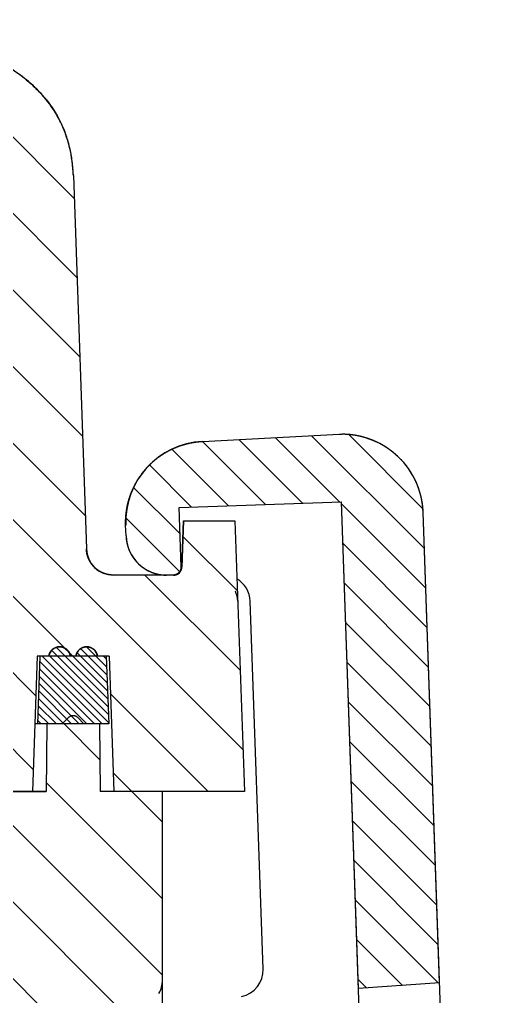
# Model space of a CAD drawing. Header units: millimetres. Extents: x -1995 to -555, y 489 to 1011.
# Drawn here: x -1738.82 to -1721.5, y 670.75 to 706.87 of the extents above; entities that cross this region are included whole.
import ezdxf

# ---------------------------------------------------------------- set-up
doc = ezdxf.new("R2010")
doc.units = ezdxf.units.MM

msp = doc.modelspace()

# ---------------------------------------------------------------- hatches: boundary and pattern name
at = {"linetype": 'Continuous'}
h = msp.add_hatch(dxfattribs=at)
h.set_pattern_fill('DEFAULT__8', color=2, scale=2, angle=135, style=0, pattern_type=0)
h.set_pattern_definition([(135, (-2030.2222, 552.436), (-1.414214, -1.414214), [])])
edge = h.paths.add_edge_path()
edge.add_spline(control_points=[(-1947.218, 706.868), (-1947.843, 706.833), (-1948.468, 706.798), (-1949.093, 706.763)], knot_values=[0, 0, 0, 0, 1, 1, 1, 1], weights=[1, 1, 1, 1], degree=3, periodic=0)
edge.add_line((-1947.218, 706.868), (-1947.042, 705.868))
edge.add_line((-1947.042, 705.868), (-1780.028, 705.868))
edge.add_line((-1780.028, 702.368), (-1780.028, 705.868))
edge.add_line((-1949.979, 702.368), (-1780.028, 702.368))
edge.add_line((-1950.125, 703.199), (-1949.979, 702.368))
edge.add_spline(control_points=[(-1950.125, 703.199), (-1951.645, 703.112), (-1953.164, 703.023), (-1954.683, 702.932)], knot_values=[0, 0, 0, 0, 1, 1, 1, 1], weights=[1, 0.999999, 0.999999, 1], degree=3, periodic=0)
edge.add_line((-1955.542, 678.33), (-1954.683, 702.932))
edge.add_line((-1956.742, 678.33), (-1955.542, 678.33))
edge.add_line((-1956.917, 683.33), (-1956.742, 678.33))
edge.add_line((-1959.567, 683.33), (-1956.917, 683.33))
edge.add_line((-1959.567, 683.33), (-1959.742, 678.33))
edge.add_line((-1961.542, 678.33), (-1959.742, 678.33))
edge.add_line((-1961.296, 685.365), (-1961.542, 678.33))
edge.add_spline(control_points=[(-1961.296, 685.365), (-1961.276, 685.934), (-1960.867, 686.33), (-1960.297, 686.33)], knot_values=[0, 0, 0, 0, 1, 1, 1, 1], weights=[1, 0.812893, 0.812893, 1], degree=3, periodic=0)
edge.add_line((-1960.297, 686.33), (-1959.73, 686.33))
edge.add_spline(control_points=[(-1959.73, 686.33), (-1959.161, 686.33), (-1958.751, 686.726), (-1958.731, 687.295)], knot_values=[0, 0, 0, 0, 1, 1, 1, 1], weights=[1, 0.812893, 0.812893, 1], degree=3, periodic=0)
edge.add_line((-1958.731, 687.295), (-1958.249, 701.104))
edge.add_spline(control_points=[(-1949.093, 706.763), (-1950.27, 706.697), (-1952.497, 706.44), (-1955.337, 705.564), (-1957.126, 704.27), (-1958.02, 702.708), (-1958.228, 701.693), (-1958.249, 701.104)], knot_values=[0, 0, 0, 0, 0.25, 0.5, 0.75, 0.875, 1, 1, 1, 1], degree=3, periodic=0)
edge = h.paths.add_edge_path()
edge.add_line((-1780.028, 702.368), (-1780.028, 705.868))
edge.add_line((-1780.028, 702.368), (-1780.028, 705.868))
edge = h.paths.add_edge_path()
edge.add_spline(control_points=[(-1745.991, 706.763), (-1746.616, 706.798), (-1747.241, 706.833), (-1747.866, 706.868)], knot_values=[0, 0, 0, 0, 1, 1, 1, 1], weights=[1, 1, 1, 1], degree=3, periodic=0)
edge.add_spline(control_points=[(-1742.354, 706.29), (-1743.551, 706.559), (-1744.766, 706.694), (-1745.991, 706.763)], knot_values=[0, 0, 0, 0, 1, 1, 1, 1], degree=3, periodic=0)
edge.add_line((-1742.354, 703.048), (-1742.354, 706.29))
edge.add_spline(control_points=[(-1742.354, 703.048), (-1743.222, 703.099), (-1744.09, 703.149), (-1744.959, 703.199)], knot_values=[0, 0, 0, 0, 1, 1, 1, 1], weights=[1, 1, 1, 1], degree=3, periodic=0)
edge.add_line((-1745.105, 702.368), (-1744.959, 703.199))
edge.add_line((-1745.105, 702.368), (-1780.028, 702.368))
edge.add_line((-1780.028, 702.368), (-1780.028, 705.868))
edge.add_line((-1748.042, 705.868), (-1780.028, 705.868))
edge.add_line((-1748.042, 705.868), (-1747.866, 706.868))
edge = h.paths.add_edge_path()
edge.add_line((-1742.354, 703.048), (-1742.354, 706.29))
edge.add_line((-1742.354, 703.048), (-1742.354, 706.29))
edge = h.paths.add_edge_path()
edge.add_line((-1736.835, 701.104), (-1736.353, 687.295))
edge.add_spline(control_points=[(-1735.354, 686.33), (-1735.923, 686.33), (-1736.333, 686.726), (-1736.353, 687.295)], knot_values=[0, 0, 0, 0, 1, 1, 1, 1], weights=[1, 0.812893, 0.812893, 1], degree=3, periodic=0)
edge.add_line((-1733.127, 686.33), (-1735.354, 686.33))
edge.add_spline(control_points=[(-1733.127, 686.33), (-1732.956, 686.33), (-1732.833, 686.449), (-1732.827, 686.619)], knot_values=[0, 0, 0, 0, 1, 1, 1, 1], weights=[1, 0.812893, 0.812893, 1], degree=3, periodic=0)
edge.add_line((-1732.827, 686.619), (-1732.767, 688.33))
edge.add_line((-1732.767, 688.33), (-1730.868, 688.33))
edge.add_line((-1730.868, 688.33), (-1730.519, 678.33))
edge.add_line((-1730.519, 678.33), (-1735.342, 678.33))
edge.add_line((-1735.517, 683.33), (-1735.342, 678.33))
edge.add_line((-1735.517, 683.33), (-1738.167, 683.33))
edge.add_line((-1738.167, 683.33), (-1738.342, 678.33))
edge.add_line((-1738.342, 678.33), (-1739.542, 678.33))
edge.add_line((-1740.401, 702.932), (-1739.542, 678.33))
edge.add_spline(control_points=[(-1740.401, 702.932), (-1741.052, 702.971), (-1741.703, 703.01), (-1742.354, 703.048)], knot_values=[0, 0, 0, 0, 1, 1, 1, 1], weights=[1, 1, 1, 1], degree=3, periodic=0)
edge.add_line((-1742.354, 703.048), (-1742.354, 706.29))
edge.add_spline(control_points=[(-1736.835, 701.104), (-1736.863, 701.895), (-1737.221, 703.225), (-1738.831, 705.144), (-1740.81, 705.943), (-1742.354, 706.29)], knot_values=[0, 0, 0, 0, 0.25, 0.5, 1, 1, 1, 1], degree=3, periodic=0)
h = msp.add_hatch(dxfattribs=at)
h.set_pattern_fill('DEFAULT__4', color=2, angle=-45, style=0, pattern_type=0)
h.set_pattern_definition([(315, (-2028.1008, 554.5573), (0.7071068, 0.7071068), [])])
edge = h.paths.add_edge_path()
edge.add_line((-1723.305, 671.258), (-1723.912, 688.641))
edge.add_line((-1723.305, 671.258), (-1726.3, 671.049))
edge.add_line((-1726.3, 671.049), (-1726.928, 689.038))
edge.add_line((-1732.924, 688.828), (-1726.928, 689.038))
edge.add_line((-1732.848, 686.64), (-1732.924, 688.828))
edge.add_spline(control_points=[(-1732.848, 686.64), (-1732.842, 686.46), (-1732.967, 686.33), (-1733.148, 686.33)], knot_values=[0, 0, 0, 0, 1, 1, 1, 1], weights=[1, 0.796439, 0.796439, 1], degree=3, periodic=0)
edge.add_line((-1733.148, 686.33), (-1733.39, 686.33))
edge.add_spline(control_points=[(-1734.889, 687.778), (-1734.859, 686.924), (-1734.244, 686.33), (-1733.39, 686.33)], knot_values=[0, 0, 0, 0, 1, 1, 1, 1], weights=[1, 0.812893, 0.812893, 1], degree=3, periodic=0)
edge.add_line((-1734.889, 687.778), (-1734.903, 688.171))
edge.add_spline(control_points=[(-1734.903, 688.171), (-1734.963, 689.903), (-1733.792, 691.181), (-1732.061, 691.272)], knot_values=[0, 0, 0, 0, 1, 1, 1, 1], weights=[1, 0.808834, 0.808834, 1], degree=3, periodic=0)
edge.add_line((-1732.061, 691.272), (-1727.015, 691.536))
edge.add_line((-1727.015, 691.536), (-1726.91, 691.536))
edge.add_spline(control_points=[(-1723.912, 688.641), (-1723.972, 690.349), (-1725.201, 691.536), (-1726.91, 691.536)], knot_values=[0, 0, 0, 0, 1, 1, 1, 1], weights=[1, 0.812893, 0.812893, 1], degree=3, periodic=0)
h = msp.add_hatch(dxfattribs=at)
h.set_pattern_fill('DEFAULT__7', color=2, scale=2, angle=-45, style=0, pattern_type=0)
h.set_pattern_definition([(315, (-2027.3937, 555.2644), (1.414214, 1.414214), [])])
edge = h.paths.add_edge_path()
edge.add_line((-1960.842, 596.33), (-1780.028, 596.33))
edge.add_line((-1960.842, 596.33), (-1960.842, 603.119))
edge.add_spline(control_points=[(-1960.842, 603.119), (-1960.842, 603.813), (-1960.356, 604.307), (-1959.663, 604.319)], knot_values=[0, 0, 0, 0, 1, 1, 1, 1], weights=[1, 0.808834, 0.808834, 1], degree=3, periodic=0)
edge.add_line((-1959.663, 604.319), (-1959.042, 604.33))
edge.add_line((-1959.042, 604.33), (-1959.042, 666.168))
edge.add_spline(control_points=[(-1959.042, 666.168), (-1960.167, 667.114), (-1962.415, 669.002), (-1965.776, 671.828), (-1968.011, 673.707), (-1969.126, 674.646)], knot_values=[0, 0, 0, 0, 0.333333, 0.666667, 1, 1, 1, 1], degree=3, periodic=0)
edge.add_spline(control_points=[(-1970.758, 676.756), (-1970.437, 675.897), (-1969.877, 675.172), (-1969.126, 674.646)], knot_values=[0, 0, 0, 0, 1, 1, 1, 1], weights=[1, 0.970046, 0.970046, 1], degree=3, periodic=0)
edge.add_line((-1970.758, 676.756), (-1966.516, 676.83))
edge.add_spline(control_points=[(-1966.516, 676.83), (-1963.618, 676.881), (-1963.618, 679.779), (-1966.516, 679.83)], knot_values=[0, 0, 0, 0, 1, 1, 1, 1], weights=[1, 0.344968, 0.344968, 1], degree=3, periodic=0)
edge.add_line((-1966.516, 679.83), (-1970.758, 679.904))
edge.add_spline(control_points=[(-1962.042, 678.33), (-1962.042, 684.864), (-1968.473, 686.026), (-1970.758, 679.904)], knot_values=[0, 0, 0, 0, 1, 1, 1, 1], weights=[1, 0.451798, 0.451798, 1], degree=3, periodic=0)
edge.add_line((-1962.042, 678.33), (-1959.242, 678.33))
edge.add_line((-1959.22, 680.83), (-1959.242, 678.33))
edge.add_line((-1959.22, 680.83), (-1958.642, 680.83))
edge.add_line((-1958.642, 680.83), (-1958.413, 681.059))
edge.add_spline(control_points=[(-1958.413, 681.059), (-1958.313, 681.159), (-1958.171, 681.159), (-1958.071, 681.059)], knot_values=[0, 0, 0, 0, 1, 1, 1, 1], weights=[1, 0.804738, 0.804738, 1], degree=3, periodic=0)
edge.add_line((-1958.071, 681.059), (-1957.842, 680.83))
edge.add_line((-1957.842, 680.83), (-1957.264, 680.83))
edge.add_line((-1957.264, 680.83), (-1957.242, 678.33))
edge.add_line((-1957.242, 678.33), (-1955.542, 678.33))
edge.add_line((-1954.861, 600.33), (-1955.542, 678.33))
edge.add_line((-1954.861, 600.33), (-1851.711, 600.33))
edge.add_line((-1851.292, 608.33), (-1851.711, 600.33))
edge.add_line((-1851.292, 608.33), (-1848.792, 608.33))
edge.add_line((-1848.713, 599.33), (-1848.792, 608.33))
edge.add_line((-1848.713, 599.33), (-1846.371, 599.33))
edge.add_line((-1846.371, 599.33), (-1846.292, 608.33))
edge.add_line((-1846.292, 608.33), (-1843.792, 608.33))
edge.add_line((-1843.792, 608.33), (-1843.373, 600.33))
edge.add_line((-1843.373, 600.33), (-1780.028, 600.33))
edge.add_line((-1780.028, 596.33), (-1780.028, 600.33))
edge = h.paths.add_edge_path()
edge.add_line((-1780.028, 596.33), (-1780.028, 600.33))
edge.add_line((-1780.028, 596.33), (-1780.028, 600.33))
edge = h.paths.add_edge_path()
edge.add_line((-1780.028, 596.33), (-1742.354, 596.33))
edge.add_line((-1780.028, 596.33), (-1780.028, 600.33))
edge.add_line((-1780.028, 600.33), (-1751.711, 600.33))
edge.add_line((-1751.292, 608.33), (-1751.711, 600.33))
edge.add_line((-1748.792, 608.33), (-1751.292, 608.33))
edge.add_line((-1748.713, 599.33), (-1748.792, 608.33))
edge.add_line((-1746.371, 599.33), (-1748.713, 599.33))
edge.add_line((-1746.371, 599.33), (-1746.292, 608.33))
edge.add_line((-1743.792, 608.33), (-1746.292, 608.33))
edge.add_line((-1743.792, 608.33), (-1743.373, 600.33))
edge.add_line((-1743.373, 600.33), (-1742.354, 600.33))
edge.add_line((-1742.354, 596.33), (-1742.354, 600.33))
edge = h.paths.add_edge_path()
edge.add_line((-1742.354, 596.33), (-1742.354, 600.33))
edge.add_line((-1742.354, 596.33), (-1742.354, 600.33))
edge = h.paths.add_edge_path()
edge.add_line((-1734.242, 596.33), (-1742.354, 596.33))
edge.add_line((-1742.354, 596.33), (-1742.354, 600.33))
edge.add_line((-1740.223, 600.33), (-1742.354, 600.33))
edge.add_line((-1740.223, 600.33), (-1739.542, 678.33))
edge.add_line((-1737.842, 678.33), (-1739.542, 678.33))
edge.add_line((-1737.82, 680.83), (-1737.842, 678.33))
edge.add_line((-1737.242, 680.83), (-1737.82, 680.83))
edge.add_line((-1737.013, 681.059), (-1737.242, 680.83))
edge.add_spline(control_points=[(-1736.671, 681.059), (-1736.771, 681.159), (-1736.913, 681.159), (-1737.013, 681.059)], knot_values=[0, 0, 0, 0, 1, 1, 1, 1], weights=[1, 0.804738, 0.804738, 1], degree=3, periodic=0)
edge.add_line((-1736.442, 680.83), (-1736.671, 681.059))
edge.add_line((-1735.864, 680.83), (-1736.442, 680.83))
edge.add_line((-1735.864, 680.83), (-1735.842, 678.33))
edge.add_line((-1733.542, 678.33), (-1735.842, 678.33))
edge.add_line((-1733.542, 670.33), (-1733.542, 678.33))
edge.add_line((-1733.542, 670.33), (-1733.429, 663.835))
edge.add_line((-1729.014, 665.894), (-1733.429, 663.835))
edge.add_spline(control_points=[(-1729.014, 665.894), (-1728.389, 664.215), (-1726.623, 664.517), (-1726.592, 666.308)], knot_values=[0, 0, 0, 0, 1, 1, 1, 1], weights=[1, 0.457176, 0.457176, 1], degree=3, periodic=0)
edge.add_line((-1726.528, 670.002), (-1726.592, 666.308))
edge.add_spline(control_points=[(-1727.502, 662.445), (-1722.185, 662.91), (-1721.503, 668.203), (-1726.528, 670.002)], knot_values=[0, 0, 0, 0, 1, 1, 1, 1], weights=[1, 0.475888, 0.475888, 1], degree=3, periodic=0)
edge.add_line((-1727.502, 662.445), (-1736.042, 661.698))
edge.add_line((-1736.042, 604.33), (-1736.042, 661.698))
edge.add_line((-1735.421, 604.319), (-1736.042, 604.33))
edge.add_spline(control_points=[(-1734.242, 603.119), (-1734.242, 603.813), (-1734.728, 604.307), (-1735.421, 604.319)], knot_values=[0, 0, 0, 0, 1, 1, 1, 1], weights=[1, 0.808834, 0.808834, 1], degree=3, periodic=0)
edge.add_line((-1734.242, 596.33), (-1734.242, 603.119))
h = msp.add_hatch(dxfattribs=at)
h.set_pattern_fill('DEFAULT__6', color=2, scale=0.2, angle=-45, style=0, pattern_type=0)
h.set_pattern_definition([(315, (-2028.66652, 553.99166), (0.14142136, 0.14142136), [])])
edge = h.paths.add_edge_path()
edge.add_line((-1959.555, 680.83), (-1956.929, 680.83))
edge.add_line((-1959.467, 683.33), (-1959.555, 680.83))
edge.add_line((-1959.467, 683.33), (-1959.139, 683.33))
edge.add_spline(control_points=[(-1958.345, 683.33), (-1958.425, 683.96), (-1959.06, 683.96), (-1959.139, 683.33)], knot_values=[0, 0, 0, 0, 1, 1, 1, 1], weights=[1, 0.416667, 0.416667, 1], degree=3, periodic=0)
edge.add_line((-1958.345, 683.33), (-1958.139, 683.33))
edge.add_spline(control_points=[(-1957.345, 683.33), (-1957.425, 683.96), (-1958.06, 683.96), (-1958.139, 683.33)], knot_values=[0, 0, 0, 0, 1, 1, 1, 1], weights=[1, 0.416667, 0.416667, 1], degree=3, periodic=0)
edge.add_line((-1957.345, 683.33), (-1957.017, 683.33))
edge.add_line((-1957.017, 683.33), (-1956.929, 680.83))
edge = h.paths.add_edge_path()
edge.add_line((-1735.529, 680.83), (-1738.155, 680.83))
edge.add_line((-1738.067, 683.33), (-1738.155, 680.83))
edge.add_line((-1737.739, 683.33), (-1738.067, 683.33))
edge.add_spline(control_points=[(-1737.739, 683.33), (-1737.66, 683.96), (-1737.025, 683.96), (-1736.945, 683.33)], knot_values=[0, 0, 0, 0, 1, 1, 1, 1], weights=[1, 0.416667, 0.416667, 1], degree=3, periodic=0)
edge.add_line((-1736.739, 683.33), (-1736.945, 683.33))
edge.add_spline(control_points=[(-1736.739, 683.33), (-1736.66, 683.96), (-1736.025, 683.96), (-1735.945, 683.33)], knot_values=[0, 0, 0, 0, 1, 1, 1, 1], weights=[1, 0.416667, 0.416667, 1], degree=3, periodic=0)
edge.add_line((-1735.617, 683.33), (-1735.945, 683.33))
edge.add_line((-1735.617, 683.33), (-1735.529, 680.83))

# ---------------------------------------------------------------- linework, layer by layer
at = {"color": 7, "linetype": 'Continuous'}
for p, q in [((-1736.835, 701.104), (-1736.353, 687.295)), ((-1736.835, 701.104), (-1736.353, 687.295)), ((-1732.061, 691.272), (-1727.015, 691.536)), ((-1732.061, 691.272), (-1727.015, 691.536)), ((-1727.015, 691.536), (-1726.91, 691.536)), ((-1727.015, 691.536), (-1726.91, 691.536)), ((-1732.924, 688.828), (-1726.928, 689.038)), ((-1732.924, 688.828), (-1726.928, 689.038)), ((-1732.848, 686.64), (-1732.924, 688.828)), ((-1732.848, 686.64), (-1732.924, 688.828)), ((-1726.3, 671.049), (-1726.928, 689.038)), ((-1726.259, 669.872), (-1726.928, 689.038)), ((-1723.305, 671.258), (-1723.912, 688.641)), ((-1722.803, 656.881), (-1723.912, 688.641)), ((-1734.889, 687.778), (-1734.903, 688.171)), ((-1734.889, 687.778), (-1734.903, 688.171)), ((-1732.827, 686.619), (-1732.767, 688.33)), ((-1732.767, 688.33), (-1732.827, 686.619)), ((-1732.767, 688.33), (-1730.868, 688.33)), ((-1732.767, 688.33), (-1730.868, 688.33)), ((-1730.868, 688.33), (-1730.519, 678.33)), ((-1730.868, 688.33), (-1730.519, 678.33)), ((-1733.127, 686.33), (-1735.354, 686.33)), ((-1733.127, 686.33), (-1735.354, 686.33)), ((-1733.148, 686.33), (-1733.39, 686.33)), ((-1729.827, 671.765), (-1730.302, 685.365)), ((-1738.167, 683.33), (-1738.342, 678.33)), ((-1738.167, 683.33), (-1738.342, 678.33)), ((-1735.517, 683.33), (-1738.167, 683.33)), ((-1735.517, 683.33), (-1738.167, 683.33)), ((-1738.067, 683.33), (-1738.155, 680.83)), ((-1738.067, 683.33), (-1738.155, 680.83)), ((-1737.739, 683.33), (-1738.067, 683.33)), ((-1736.739, 683.33), (-1736.945, 683.33)), ((-1735.617, 683.33), (-1735.945, 683.33)), ((-1735.617, 683.33), (-1735.529, 680.83)), ((-1735.617, 683.33), (-1735.529, 680.83)), ((-1735.517, 683.33), (-1735.342, 678.33)), ((-1735.517, 683.33), (-1735.342, 678.33)), ((-1735.529, 680.83), (-1738.255, 680.83)), ((-1735.529, 680.83), (-1738.155, 680.83)), ((-1737.82, 680.83), (-1737.842, 678.33)), ((-1737.82, 680.83), (-1737.842, 678.33)), ((-1737.242, 680.83), (-1737.82, 680.83)), ((-1737.013, 681.059), (-1737.242, 680.83)), ((-1737.013, 681.059), (-1737.242, 680.83)), ((-1736.442, 680.83), (-1736.671, 681.059)), ((-1736.442, 680.83), (-1736.671, 681.059)), ((-1735.864, 680.83), (-1736.442, 680.83)), ((-1735.864, 680.83), (-1735.842, 678.33)), ((-1735.864, 680.83), (-1735.842, 678.33)), ((-1957.242, 678.33), (-1737.842, 678.33)), ((-1737.842, 678.33), (-1739.542, 678.33)), ((-1738.342, 678.33), (-1739.542, 678.33)), ((-1733.542, 678.33), (-1735.842, 678.33)), ((-1730.519, 678.33), (-1735.842, 678.33)), ((-1730.519, 678.33), (-1735.342, 678.33)), ((-1733.542, 670.33), (-1733.542, 678.33)), ((-1733.542, 670.33), (-1733.542, 678.33)), ((-1723.305, 671.258), (-1726.3, 671.049)), ((-1723.305, 671.258), (-1726.3, 671.049))]:
    msp.add_line(p, q, dxfattribs=at)
for centre, radius, start, end in [((-1742.188, 700.18), 5.743, 51.8586, 54.1077), ((-1741.487, 700.96), 4.692, 39.6628, 40.823), ((-1731.904, 688.276), 3, 93, 182), ((-1726.91, 688.536), 3, 2, 90), ((-1733.39, 687.83), 1.5, 182, 270), ((-1735.354, 687.33), 1, 182.0002, 270.0057), ((-1733.148, 686.63), 0.3, 270, 2), ((-1733.127, 686.63), 0.3, 270, 358), ((-1731.301, 685.33), 1, 2.0021, 59.4134), ((-1731.764, 685.33), 1, 2, 24.0206), ((-1737.342, 683.28), 0.4, 7.1808, 172.8192), ((-1736.342, 683.28), 0.4, 7.1808, 172.8192), ((-1736.842, 680.889), 0.241, 45, 135), ((-1730.826, 671.73), 1, 282, 2.0001), ((-1734.542, 671.356), 1, 330.3333, 0)]:
    msp.add_arc(centre, radius, start, end, dxfattribs=at)
for points, start_tangent, end_tangent in [([(-1736.835, 701.104), (-1737.333, 703.132), (-1738.514, 704.593), (-1742.354, 706.29)], (-0.034899, 0.999391), (-0.975656, 0.219308)), ([(-1736.835, 701.104), (-1736.877, 701.624), (-1736.971, 702.139), (-1737.12, 702.641), (-1737.33, 703.127), (-1737.611, 703.604), (-1737.974, 704.07), (-1738.429, 704.52), (-1738.99, 704.95), (-1739.665, 705.351), (-1740.456, 705.714), (-1741.356, 706.028), (-1742.354, 706.29)], (-0.034899, 0.999391), (-0.975656, 0.219308)), ([(-1738.642, 704.697), (-1738.532, 704.608), (-1738.005, 704.105), (-1737.936, 704.027)], (0.786352, -0.617779), (0.653711, -0.756745)), ([(-1737.875, 703.954), (-1737.543, 703.5), (-1737.329, 703.125)], (0.638254, -0.769825), (0.450946, -0.892551)), ([(-1734.903, 688.171), (-1734.904, 688.204), (-1734.904, 688.237), (-1734.904, 688.27), (-1734.904, 688.304), (-1734.904, 688.337), (-1734.903, 688.371), (-1734.902, 688.405), (-1734.9, 688.439), (-1734.898, 688.473), (-1734.896, 688.507), (-1734.893, 688.541), (-1734.889, 688.575), (-1734.886, 688.61), (-1734.882, 688.644), (-1734.877, 688.679), (-1734.872, 688.713), (-1734.867, 688.748), (-1734.861, 688.783), (-1734.855, 688.818), (-1734.848, 688.853), (-1734.841, 688.887), (-1734.834, 688.922), (-1734.826, 688.957), (-1734.818, 688.992), (-1734.809, 689.027), (-1734.8, 689.062), (-1734.79, 689.097), (-1734.78, 689.132), (-1734.769, 689.167), (-1734.758, 689.202), (-1734.746, 689.237), (-1734.734, 689.271), (-1734.722, 689.306), (-1734.709, 689.341), (-1734.696, 689.375), (-1734.682, 689.41), (-1734.668, 689.444), (-1734.653, 689.478), (-1734.638, 689.512), (-1734.622, 689.546), (-1734.606, 689.58), (-1734.589, 689.614), (-1734.572, 689.648), (-1734.555, 689.681), (-1734.537, 689.714), (-1734.519, 689.747), (-1734.5, 689.78), (-1734.481, 689.813), (-1734.461, 689.846), (-1734.441, 689.878), (-1734.42, 689.91), (-1734.4, 689.942), (-1734.378, 689.973), (-1734.356, 690.005), (-1734.334, 690.036), (-1734.311, 690.067), (-1734.288, 690.097), (-1734.265, 690.127), (-1734.241, 690.157), (-1734.217, 690.187), (-1734.192, 690.216), (-1734.167, 690.246), (-1734.142, 690.274), (-1734.116, 690.303), (-1734.09, 690.331), (-1734.064, 690.359), (-1734.037, 690.386), (-1734.01, 690.413), (-1733.982, 690.44), (-1733.955, 690.466), (-1733.926, 690.492), (-1733.898, 690.518), (-1733.869, 690.543), (-1733.84, 690.568), (-1733.811, 690.592), (-1733.781, 690.616), (-1733.751, 690.64), (-1733.721, 690.663), (-1733.691, 690.686), (-1733.66, 690.709), (-1733.629, 690.731), (-1733.598, 690.752), (-1733.567, 690.773), (-1733.535, 690.794), (-1733.503, 690.814), (-1733.471, 690.834), (-1733.439, 690.854), (-1733.407, 690.873), (-1733.374, 690.891), (-1733.342, 690.909), (-1733.309, 690.927), (-1733.276, 690.944), (-1733.243, 690.961), (-1733.21, 690.977), (-1733.176, 690.993), (-1733.143, 691.008), (-1733.109, 691.023), (-1733.075, 691.038), (-1733.042, 691.052), (-1733.008, 691.066), (-1732.974, 691.079), (-1732.94, 691.092), (-1732.906, 691.104), (-1732.872, 691.116), (-1732.838, 691.127), (-1732.804, 691.138), (-1732.77, 691.149), (-1732.735, 691.159), (-1732.701, 691.168), (-1732.667, 691.177), (-1732.633, 691.186), (-1732.599, 691.194), (-1732.565, 691.202), (-1732.531, 691.21), (-1732.497, 691.217), (-1732.463, 691.224), (-1732.429, 691.23), (-1732.395, 691.236), (-1732.361, 691.241), (-1732.328, 691.246), (-1732.294, 691.251), (-1732.26, 691.255), (-1732.227, 691.259), (-1732.194, 691.262), (-1732.16, 691.265), (-1732.127, 691.268), (-1732.094, 691.27), (-1732.061, 691.272)], (-0.034899, 0.999391), (0.99863, 0.052336)), ([(-1723.912, 688.641), (-1723.914, 688.674), (-1723.915, 688.706), (-1723.917, 688.739), (-1723.92, 688.772), (-1723.923, 688.805), (-1723.926, 688.838), (-1723.929, 688.872), (-1723.933, 688.905), (-1723.938, 688.939), (-1723.942, 688.972), (-1723.947, 689.006), (-1723.953, 689.039), (-1723.959, 689.073), (-1723.965, 689.107), (-1723.972, 689.141), (-1723.979, 689.175), (-1723.987, 689.209), (-1723.995, 689.242), (-1724.003, 689.276), (-1724.012, 689.31), (-1724.021, 689.344), (-1724.031, 689.378), (-1724.041, 689.412), (-1724.052, 689.446), (-1724.063, 689.48), (-1724.074, 689.514), (-1724.086, 689.548), (-1724.098, 689.582), (-1724.111, 689.615), (-1724.124, 689.649), (-1724.138, 689.683), (-1724.152, 689.716), (-1724.167, 689.75), (-1724.182, 689.783), (-1724.197, 689.816), (-1724.213, 689.849), (-1724.229, 689.882), (-1724.246, 689.915), (-1724.263, 689.948), (-1724.281, 689.98), (-1724.299, 690.013), (-1724.317, 690.045), (-1724.336, 690.077), (-1724.356, 690.109), (-1724.375, 690.14), (-1724.395, 690.172), (-1724.416, 690.203), (-1724.437, 690.234), (-1724.458, 690.265), (-1724.48, 690.295), (-1724.503, 690.326), (-1724.525, 690.356), (-1724.548, 690.386), (-1724.572, 690.415), (-1724.595, 690.444), (-1724.62, 690.473), (-1724.644, 690.502), (-1724.669, 690.53), (-1724.695, 690.559), (-1724.72, 690.586), (-1724.746, 690.614), (-1724.773, 690.641), (-1724.799, 690.668), (-1724.826, 690.694), (-1724.854, 690.72), (-1724.882, 690.746), (-1724.91, 690.772), (-1724.938, 690.797), (-1724.967, 690.821), (-1724.996, 690.846), (-1725.025, 690.87), (-1725.055, 690.893), (-1725.084, 690.916), (-1725.114, 690.939), (-1725.145, 690.962), (-1725.175, 690.984), (-1725.206, 691.005), (-1725.237, 691.026), (-1725.269, 691.047), (-1725.3, 691.067), (-1725.332, 691.087), (-1725.364, 691.107), (-1725.396, 691.126), (-1725.428, 691.145), (-1725.461, 691.163), (-1725.493, 691.181), (-1725.526, 691.198), (-1725.559, 691.215), (-1725.592, 691.231), (-1725.626, 691.247), (-1725.659, 691.263), (-1725.693, 691.278), (-1725.726, 691.293), (-1725.76, 691.307), (-1725.794, 691.321), (-1725.828, 691.334), (-1725.862, 691.347), (-1725.896, 691.359), (-1725.93, 691.371), (-1725.964, 691.383), (-1725.998, 691.394), (-1726.032, 691.405), (-1726.067, 691.415), (-1726.101, 691.425), (-1726.135, 691.434), (-1726.169, 691.443), (-1726.204, 691.452), (-1726.238, 691.46), (-1726.272, 691.468), (-1726.307, 691.475), (-1726.341, 691.482), (-1726.375, 691.488), (-1726.409, 691.494), (-1726.443, 691.5), (-1726.477, 691.505), (-1726.511, 691.51), (-1726.545, 691.514), (-1726.579, 691.518), (-1726.612, 691.521), (-1726.646, 691.525), (-1726.679, 691.527), (-1726.713, 691.53), (-1726.746, 691.532), (-1726.779, 691.533), (-1726.812, 691.535), (-1726.845, 691.536), (-1726.878, 691.536), (-1726.91, 691.536)], (-0.034899, 0.999391), (-1, 0)), ([(-1734.889, 687.778), (-1734.888, 687.761), (-1734.887, 687.745), (-1734.886, 687.729), (-1734.885, 687.712), (-1734.884, 687.695), (-1734.882, 687.679), (-1734.88, 687.662), (-1734.878, 687.646), (-1734.876, 687.629), (-1734.874, 687.612), (-1734.871, 687.595), (-1734.869, 687.578), (-1734.866, 687.562), (-1734.862, 687.545), (-1734.859, 687.528), (-1734.855, 687.511), (-1734.852, 687.494), (-1734.848, 687.477), (-1734.843, 687.46), (-1734.839, 687.443), (-1734.834, 687.426), (-1734.829, 687.409), (-1734.824, 687.392), (-1734.819, 687.375), (-1734.814, 687.358), (-1734.808, 687.341), (-1734.802, 687.324), (-1734.796, 687.307), (-1734.789, 687.29), (-1734.783, 687.274), (-1734.776, 687.257), (-1734.769, 687.24), (-1734.762, 687.223), (-1734.754, 687.207), (-1734.746, 687.19), (-1734.739, 687.174), (-1734.73, 687.157), (-1734.722, 687.141), (-1734.713, 687.124), (-1734.705, 687.108), (-1734.696, 687.092), (-1734.686, 687.076), (-1734.677, 687.06), (-1734.667, 687.044), (-1734.657, 687.028), (-1734.647, 687.012), (-1734.637, 686.997), (-1734.626, 686.981), (-1734.616, 686.966), (-1734.605, 686.95), (-1734.594, 686.935), (-1734.582, 686.92), (-1734.571, 686.905), (-1734.559, 686.891), (-1734.547, 686.876), (-1734.535, 686.861), (-1734.523, 686.847), (-1734.51, 686.833), (-1734.498, 686.819), (-1734.485, 686.805), (-1734.472, 686.791), (-1734.459, 686.778), (-1734.445, 686.764), (-1734.432, 686.751), (-1734.418, 686.738), (-1734.404, 686.725), (-1734.39, 686.712), (-1734.376, 686.7), (-1734.362, 686.687), (-1734.347, 686.675), (-1734.333, 686.663), (-1734.318, 686.651), (-1734.303, 686.64), (-1734.288, 686.628), (-1734.273, 686.617), (-1734.257, 686.606), (-1734.242, 686.596), (-1734.226, 686.585), (-1734.211, 686.575), (-1734.195, 686.564), (-1734.179, 686.554), (-1734.163, 686.545), (-1734.147, 686.535), (-1734.131, 686.526), (-1734.115, 686.517), (-1734.098, 686.508), (-1734.082, 686.499), (-1734.065, 686.491), (-1734.049, 686.482), (-1734.032, 686.474), (-1734.015, 686.467), (-1733.999, 686.459), (-1733.982, 686.452), (-1733.965, 686.445), (-1733.948, 686.438), (-1733.931, 686.431), (-1733.914, 686.425), (-1733.897, 686.418), (-1733.88, 686.412), (-1733.863, 686.407), (-1733.846, 686.401), (-1733.829, 686.396), (-1733.812, 686.391), (-1733.795, 686.386), (-1733.777, 686.381), (-1733.76, 686.376), (-1733.743, 686.372), (-1733.726, 686.368), (-1733.709, 686.364), (-1733.692, 686.361), (-1733.675, 686.357), (-1733.658, 686.354), (-1733.641, 686.351), (-1733.623, 686.348), (-1733.606, 686.346), (-1733.59, 686.343), (-1733.573, 686.341), (-1733.556, 686.339), (-1733.539, 686.337), (-1733.522, 686.336), (-1733.505, 686.334), (-1733.489, 686.333), (-1733.472, 686.332), (-1733.455, 686.331), (-1733.439, 686.331), (-1733.422, 686.33), (-1733.406, 686.33), (-1733.39, 686.33)], (0.034899, -0.999391), (1, 0)), ([(-1735.354, 686.33), (-1735.364, 686.33), (-1735.375, 686.33), (-1735.386, 686.33), (-1735.397, 686.331), (-1735.408, 686.331), (-1735.419, 686.332), (-1735.431, 686.333), (-1735.442, 686.334), (-1735.453, 686.335), (-1735.464, 686.336), (-1735.475, 686.337), (-1735.487, 686.339), (-1735.498, 686.34), (-1735.509, 686.342), (-1735.521, 686.344), (-1735.532, 686.346), (-1735.543, 686.348), (-1735.555, 686.35), (-1735.566, 686.353), (-1735.578, 686.355), (-1735.589, 686.358), (-1735.601, 686.361), (-1735.612, 686.364), (-1735.623, 686.367), (-1735.635, 686.37), (-1735.646, 686.374), (-1735.658, 686.377), (-1735.669, 686.381), (-1735.68, 686.385), (-1735.692, 686.389), (-1735.703, 686.393), (-1735.715, 686.397), (-1735.726, 686.402), (-1735.737, 686.406), (-1735.748, 686.411), (-1735.76, 686.416), (-1735.771, 686.421), (-1735.782, 686.426), (-1735.793, 686.432), (-1735.804, 686.437), (-1735.815, 686.443), (-1735.826, 686.449), (-1735.837, 686.454), (-1735.848, 686.461), (-1735.858, 686.467), (-1735.869, 686.473), (-1735.88, 686.48), (-1735.89, 686.486), (-1735.901, 686.493), (-1735.911, 686.5), (-1735.922, 686.507), (-1735.932, 686.514), (-1735.942, 686.522), (-1735.952, 686.529), (-1735.962, 686.537), (-1735.972, 686.544), (-1735.982, 686.552), (-1735.992, 686.56), (-1736.001, 686.568), (-1736.011, 686.576), (-1736.02, 686.585), (-1736.03, 686.593), (-1736.039, 686.602), (-1736.048, 686.611), (-1736.057, 686.619), (-1736.066, 686.628), (-1736.075, 686.637), (-1736.084, 686.647), (-1736.092, 686.656), (-1736.101, 686.665), (-1736.109, 686.675), (-1736.117, 686.684), (-1736.125, 686.694), (-1736.133, 686.704), (-1736.141, 686.714), (-1736.149, 686.723), (-1736.156, 686.733), (-1736.164, 686.744), (-1736.171, 686.754), (-1736.178, 686.764), (-1736.185, 686.774), (-1736.192, 686.785), (-1736.199, 686.795), (-1736.205, 686.806), (-1736.212, 686.816), (-1736.218, 686.827), (-1736.224, 686.838), (-1736.23, 686.849), (-1736.236, 686.86), (-1736.242, 686.87), (-1736.247, 686.881), (-1736.253, 686.892), (-1736.258, 686.903), (-1736.263, 686.914), (-1736.268, 686.926), (-1736.273, 686.937), (-1736.278, 686.948), (-1736.282, 686.959), (-1736.287, 686.97), (-1736.291, 686.982), (-1736.295, 686.993), (-1736.299, 687.004), (-1736.303, 687.015), (-1736.306, 687.027), (-1736.31, 687.038), (-1736.313, 687.049), (-1736.317, 687.061), (-1736.32, 687.072), (-1736.323, 687.083), (-1736.325, 687.095), (-1736.328, 687.106), (-1736.331, 687.117), (-1736.333, 687.128), (-1736.335, 687.14), (-1736.337, 687.151), (-1736.339, 687.162), (-1736.341, 687.174), (-1736.343, 687.185), (-1736.345, 687.196), (-1736.346, 687.207), (-1736.347, 687.218), (-1736.348, 687.229), (-1736.35, 687.24), (-1736.35, 687.251), (-1736.351, 687.262), (-1736.352, 687.273), (-1736.353, 687.284), (-1736.353, 687.295)], (-1, 0), (-0.034899, 0.999391)), ([(-1732.848, 686.64), (-1732.848, 686.634), (-1732.848, 686.63), (-1732.848, 686.627), (-1732.848, 686.623), (-1732.848, 686.62), (-1732.848, 686.616), (-1732.848, 686.613), (-1732.848, 686.609), (-1732.849, 686.606), (-1732.849, 686.602), (-1732.849, 686.599), (-1732.85, 686.595), (-1732.85, 686.592), (-1732.851, 686.588), (-1732.851, 686.585), (-1732.852, 686.581), (-1732.852, 686.578), (-1732.853, 686.574), (-1732.854, 686.57), (-1732.854, 686.567), (-1732.855, 686.563), (-1732.856, 686.56), (-1732.857, 686.556), (-1732.858, 686.552), (-1732.859, 686.549), (-1732.86, 686.545), (-1732.861, 686.542), (-1732.862, 686.538), (-1732.863, 686.534), (-1732.865, 686.531), (-1732.866, 686.527), (-1732.867, 686.524), (-1732.869, 686.52), (-1732.87, 686.516), (-1732.872, 686.513), (-1732.873, 686.509), (-1732.875, 686.506), (-1732.876, 686.502), (-1732.878, 686.499), (-1732.88, 686.495), (-1732.881, 686.492), (-1732.883, 686.488), (-1732.885, 686.485), (-1732.887, 686.482), (-1732.889, 686.478), (-1732.891, 686.475), (-1732.893, 686.471), (-1732.895, 686.468), (-1732.897, 686.465), (-1732.899, 686.462), (-1732.902, 686.458), (-1732.904, 686.455), (-1732.906, 686.452), (-1732.909, 686.449), (-1732.911, 686.446), (-1732.914, 686.442), (-1732.916, 686.439), (-1732.919, 686.436), (-1732.921, 686.433), (-1732.924, 686.43), (-1732.926, 686.427), (-1732.929, 686.424), (-1732.932, 686.422), (-1732.935, 686.419), (-1732.938, 686.416), (-1732.94, 686.413), (-1732.943, 686.41), (-1732.946, 686.408), (-1732.949, 686.405), (-1732.952, 686.402), (-1732.955, 686.4), (-1732.958, 686.397), (-1732.961, 686.395), (-1732.964, 686.392), (-1732.968, 686.39), (-1732.971, 686.388), (-1732.974, 686.385), (-1732.977, 686.383), (-1732.98, 686.381), (-1732.984, 686.379), (-1732.987, 686.377), (-1732.99, 686.375), (-1732.994, 686.373), (-1732.997, 686.371), (-1733, 686.369), (-1733.004, 686.367), (-1733.007, 686.365), (-1733.011, 686.363), (-1733.014, 686.361), (-1733.018, 686.36), (-1733.021, 686.358), (-1733.025, 686.356), (-1733.028, 686.355), (-1733.032, 686.353), (-1733.035, 686.352), (-1733.039, 686.35), (-1733.042, 686.349), (-1733.046, 686.348), (-1733.049, 686.347), (-1733.053, 686.345), (-1733.056, 686.344), (-1733.06, 686.343), (-1733.064, 686.342), (-1733.067, 686.341), (-1733.071, 686.34), (-1733.074, 686.339), (-1733.078, 686.338), (-1733.081, 686.337), (-1733.085, 686.337), (-1733.089, 686.336), (-1733.092, 686.335), (-1733.096, 686.335), (-1733.099, 686.334), (-1733.103, 686.333), (-1733.106, 686.333), (-1733.11, 686.332), (-1733.113, 686.332), (-1733.117, 686.332), (-1733.12, 686.331), (-1733.124, 686.331), (-1733.127, 686.331), (-1733.131, 686.33), (-1733.134, 686.33), (-1733.138, 686.33), (-1733.141, 686.33), (-1733.148, 686.33)], (0.034899, -0.999391), (-1, 0)), ([(-1733.127, 686.33), (-1733.12, 686.33), (-1733.114, 686.33), (-1733.107, 686.331), (-1733.1, 686.331), (-1733.094, 686.332), (-1733.087, 686.333), (-1733.08, 686.334), (-1733.073, 686.335), (-1733.066, 686.336), (-1733.06, 686.338), (-1733.053, 686.339), (-1733.046, 686.341), (-1733.039, 686.343), (-1733.032, 686.345), (-1733.025, 686.348), (-1733.019, 686.35), (-1733.012, 686.353), (-1733.005, 686.356), (-1732.998, 686.359), (-1732.992, 686.362), (-1732.985, 686.366), (-1732.979, 686.369), (-1732.972, 686.373), (-1732.966, 686.377), (-1732.959, 686.381), (-1732.953, 686.385), (-1732.947, 686.39), (-1732.941, 686.394), (-1732.935, 686.399), (-1732.93, 686.404), (-1732.924, 686.409), (-1732.918, 686.414), (-1732.913, 686.419), (-1732.908, 686.425), (-1732.903, 686.431), (-1732.898, 686.436), (-1732.893, 686.442), (-1732.888, 686.448), (-1732.884, 686.454), (-1732.879, 686.46), (-1732.875, 686.466), (-1732.871, 686.473), (-1732.867, 686.479), (-1732.864, 686.486), (-1732.86, 686.492), (-1732.857, 686.499), (-1732.854, 686.505), (-1732.851, 686.512), (-1732.848, 686.519), (-1732.846, 686.525), (-1732.843, 686.532), (-1732.841, 686.539), (-1732.839, 686.546), (-1732.837, 686.553), (-1732.835, 686.559), (-1732.834, 686.566), (-1732.832, 686.573), (-1732.831, 686.58), (-1732.83, 686.586), (-1732.829, 686.593), (-1732.828, 686.6), (-1732.828, 686.606), (-1732.827, 686.613), (-1732.827, 686.619)], (1, 0), (0.034899, 0.999391)), ([(-1737.739, 683.33), (-1737.738, 683.336), (-1737.737, 683.342), (-1737.736, 683.349), (-1737.735, 683.355), (-1737.734, 683.362), (-1737.732, 683.368), (-1737.731, 683.375), (-1737.729, 683.381), (-1737.727, 683.388), (-1737.725, 683.395), (-1737.723, 683.402), (-1737.721, 683.409), (-1737.718, 683.415), (-1737.716, 683.422), (-1737.713, 683.429), (-1737.71, 683.436), (-1737.709, 683.44), (-1737.707, 683.444), (-1737.705, 683.447), (-1737.704, 683.451), (-1737.702, 683.454), (-1737.7, 683.458), (-1737.699, 683.461), (-1737.697, 683.465), (-1737.695, 683.468), (-1737.693, 683.472), (-1737.691, 683.476), (-1737.689, 683.479), (-1737.687, 683.483), (-1737.685, 683.486), (-1737.682, 683.49), (-1737.68, 683.494), (-1737.678, 683.497), (-1737.676, 683.501), (-1737.673, 683.504), (-1737.671, 683.508), (-1737.668, 683.511), (-1737.666, 683.515), (-1737.663, 683.518), (-1737.661, 683.522), (-1737.658, 683.525), (-1737.655, 683.529), (-1737.652, 683.532), (-1737.649, 683.536), (-1737.646, 683.539), (-1737.643, 683.543), (-1737.64, 683.546), (-1737.637, 683.55), (-1737.634, 683.553), (-1737.631, 683.557), (-1737.628, 683.56), (-1737.624, 683.563), (-1737.621, 683.567), (-1737.618, 683.57), (-1737.614, 683.573), (-1737.611, 683.576), (-1737.607, 683.58), (-1737.603, 683.583), (-1737.6, 683.586), (-1737.596, 683.589), (-1737.592, 683.592), (-1737.588, 683.595), (-1737.584, 683.598), (-1737.581, 683.601), (-1737.577, 683.604), (-1737.572, 683.607), (-1737.568, 683.61), (-1737.564, 683.613), (-1737.56, 683.615), (-1737.556, 683.618), (-1737.551, 683.621), (-1737.547, 683.623), (-1737.543, 683.626), (-1737.538, 683.629), (-1737.534, 683.631), (-1737.529, 683.634), (-1737.524, 683.636), (-1737.52, 683.638), (-1737.515, 683.641), (-1737.51, 683.643), (-1737.505, 683.645), (-1737.501, 683.647), (-1737.496, 683.649), (-1737.491, 683.651), (-1737.486, 683.653), (-1737.481, 683.655), (-1737.476, 683.657), (-1737.471, 683.659), (-1737.466, 683.66), (-1737.461, 683.662), (-1737.455, 683.664), (-1737.45, 683.665), (-1737.445, 683.666), (-1737.44, 683.668), (-1737.434, 683.669), (-1737.429, 683.67), (-1737.424, 683.672), (-1737.418, 683.673), (-1737.413, 683.674), (-1737.408, 683.675), (-1737.402, 683.675), (-1737.397, 683.676), (-1737.391, 683.677), (-1737.386, 683.678), (-1737.381, 683.678), (-1737.375, 683.679), (-1737.37, 683.679), (-1737.364, 683.679), (-1737.359, 683.68), (-1737.353, 683.68), (-1737.348, 683.68), (-1737.342, 683.68), (-1737.337, 683.68), (-1737.331, 683.68), (-1737.326, 683.68), (-1737.32, 683.679), (-1737.315, 683.679), (-1737.309, 683.679), (-1737.304, 683.678), (-1737.298, 683.678), (-1737.293, 683.677), (-1737.287, 683.676), (-1737.282, 683.675), (-1737.276, 683.675), (-1737.271, 683.674), (-1737.266, 683.673), (-1737.26, 683.672), (-1737.255, 683.67), (-1737.25, 683.669), (-1737.244, 683.668), (-1737.239, 683.666), (-1737.234, 683.665), (-1737.229, 683.664), (-1737.223, 683.662), (-1737.218, 683.66), (-1737.213, 683.659), (-1737.208, 683.657), (-1737.203, 683.655), (-1737.198, 683.653), (-1737.193, 683.651), (-1737.188, 683.649), (-1737.183, 683.647), (-1737.179, 683.645), (-1737.174, 683.643), (-1737.169, 683.641), (-1737.164, 683.638), (-1737.16, 683.636), (-1737.155, 683.634), (-1737.151, 683.631), (-1737.146, 683.629), (-1737.142, 683.626), (-1737.137, 683.623), (-1737.133, 683.621), (-1737.128, 683.618), (-1737.124, 683.615), (-1737.12, 683.613), (-1737.116, 683.61), (-1737.112, 683.607), (-1737.108, 683.604), (-1737.104, 683.601), (-1737.1, 683.598), (-1737.096, 683.595), (-1737.092, 683.592), (-1737.088, 683.589), (-1737.084, 683.586), (-1737.081, 683.583), (-1737.077, 683.58), (-1737.073, 683.576), (-1737.07, 683.573), (-1737.066, 683.57), (-1737.063, 683.567), (-1737.06, 683.563), (-1737.056, 683.56), (-1737.053, 683.557), (-1737.05, 683.553), (-1737.047, 683.55), (-1737.044, 683.546), (-1737.041, 683.543), (-1737.038, 683.539), (-1737.035, 683.536), (-1737.032, 683.532), (-1737.029, 683.529), (-1737.026, 683.525), (-1737.024, 683.522), (-1737.021, 683.518), (-1737.018, 683.515), (-1737.016, 683.511), (-1737.013, 683.508), (-1737.011, 683.504), (-1737.008, 683.501), (-1737.006, 683.497), (-1737.004, 683.494), (-1737.002, 683.49), (-1736.999, 683.486), (-1736.997, 683.483), (-1736.995, 683.479), (-1736.993, 683.476), (-1736.991, 683.472), (-1736.989, 683.468), (-1736.987, 683.465), (-1736.986, 683.461), (-1736.984, 683.458), (-1736.982, 683.454), (-1736.98, 683.451), (-1736.979, 683.447), (-1736.977, 683.444), (-1736.975, 683.44), (-1736.974, 683.436), (-1736.971, 683.429), (-1736.968, 683.422), (-1736.966, 683.415), (-1736.963, 683.409), (-1736.961, 683.402), (-1736.959, 683.395), (-1736.957, 683.388), (-1736.955, 683.381), (-1736.953, 683.375), (-1736.952, 683.368), (-1736.95, 683.362), (-1736.949, 683.355), (-1736.948, 683.349), (-1736.947, 683.342), (-1736.946, 683.336), (-1736.945, 683.33)], (0.125, 0.992157), (0.125, -0.992157)), ([(-1736.739, 683.33), (-1736.738, 683.336), (-1736.737, 683.342), (-1736.736, 683.349), (-1736.735, 683.355), (-1736.734, 683.362), (-1736.732, 683.368), (-1736.731, 683.375), (-1736.729, 683.381), (-1736.727, 683.388), (-1736.725, 683.395), (-1736.723, 683.402), (-1736.721, 683.409), (-1736.718, 683.415), (-1736.716, 683.422), (-1736.713, 683.429), (-1736.71, 683.436), (-1736.709, 683.44), (-1736.707, 683.444), (-1736.705, 683.447), (-1736.704, 683.451), (-1736.702, 683.454), (-1736.7, 683.458), (-1736.699, 683.461), (-1736.697, 683.465), (-1736.695, 683.468), (-1736.693, 683.472), (-1736.691, 683.476), (-1736.689, 683.479), (-1736.687, 683.483), (-1736.685, 683.486), (-1736.682, 683.49), (-1736.68, 683.494), (-1736.678, 683.497), (-1736.676, 683.501), (-1736.673, 683.504), (-1736.671, 683.508), (-1736.668, 683.511), (-1736.666, 683.515), (-1736.663, 683.518), (-1736.661, 683.522), (-1736.658, 683.525), (-1736.655, 683.529), (-1736.652, 683.532), (-1736.649, 683.536), (-1736.646, 683.539), (-1736.643, 683.543), (-1736.64, 683.546), (-1736.637, 683.55), (-1736.634, 683.553), (-1736.631, 683.557), (-1736.628, 683.56), (-1736.624, 683.563), (-1736.621, 683.567), (-1736.618, 683.57), (-1736.614, 683.573), (-1736.611, 683.576), (-1736.607, 683.58), (-1736.603, 683.583), (-1736.6, 683.586), (-1736.596, 683.589), (-1736.592, 683.592), (-1736.588, 683.595), (-1736.584, 683.598), (-1736.581, 683.601), (-1736.577, 683.604), (-1736.572, 683.607), (-1736.568, 683.61), (-1736.564, 683.613), (-1736.56, 683.615), (-1736.556, 683.618), (-1736.551, 683.621), (-1736.547, 683.623), (-1736.543, 683.626), (-1736.538, 683.629), (-1736.534, 683.631), (-1736.529, 683.634), (-1736.524, 683.636), (-1736.52, 683.638), (-1736.515, 683.641), (-1736.51, 683.643), (-1736.505, 683.645), (-1736.501, 683.647), (-1736.496, 683.649), (-1736.491, 683.651), (-1736.486, 683.653), (-1736.481, 683.655), (-1736.476, 683.657), (-1736.471, 683.659), (-1736.466, 683.66), (-1736.461, 683.662), (-1736.455, 683.664), (-1736.45, 683.665), (-1736.445, 683.666), (-1736.44, 683.668), (-1736.434, 683.669), (-1736.429, 683.67), (-1736.424, 683.672), (-1736.418, 683.673), (-1736.413, 683.674), (-1736.408, 683.675), (-1736.402, 683.675), (-1736.397, 683.676), (-1736.391, 683.677), (-1736.386, 683.678), (-1736.381, 683.678), (-1736.375, 683.679), (-1736.37, 683.679), (-1736.364, 683.679), (-1736.359, 683.68), (-1736.353, 683.68), (-1736.348, 683.68), (-1736.342, 683.68), (-1736.337, 683.68), (-1736.331, 683.68), (-1736.326, 683.68), (-1736.32, 683.679), (-1736.315, 683.679), (-1736.309, 683.679), (-1736.304, 683.678), (-1736.298, 683.678), (-1736.293, 683.677), (-1736.287, 683.676), (-1736.282, 683.675), (-1736.276, 683.675), (-1736.271, 683.674), (-1736.266, 683.673), (-1736.26, 683.672), (-1736.255, 683.67), (-1736.25, 683.669), (-1736.244, 683.668), (-1736.239, 683.666), (-1736.234, 683.665), (-1736.229, 683.664), (-1736.223, 683.662), (-1736.218, 683.66), (-1736.213, 683.659), (-1736.208, 683.657), (-1736.203, 683.655), (-1736.198, 683.653), (-1736.193, 683.651), (-1736.188, 683.649), (-1736.183, 683.647), (-1736.179, 683.645), (-1736.174, 683.643), (-1736.169, 683.641), (-1736.164, 683.638), (-1736.16, 683.636), (-1736.155, 683.634), (-1736.151, 683.631), (-1736.146, 683.629), (-1736.142, 683.626), (-1736.137, 683.623), (-1736.133, 683.621), (-1736.128, 683.618), (-1736.124, 683.615), (-1736.12, 683.613), (-1736.116, 683.61), (-1736.112, 683.607), (-1736.108, 683.604), (-1736.104, 683.601), (-1736.1, 683.598), (-1736.096, 683.595), (-1736.092, 683.592), (-1736.088, 683.589), (-1736.084, 683.586), (-1736.081, 683.583), (-1736.077, 683.58), (-1736.073, 683.576), (-1736.07, 683.573), (-1736.066, 683.57), (-1736.063, 683.567), (-1736.06, 683.563), (-1736.056, 683.56), (-1736.053, 683.557), (-1736.05, 683.553), (-1736.047, 683.55), (-1736.044, 683.546), (-1736.041, 683.543), (-1736.038, 683.539), (-1736.035, 683.536), (-1736.032, 683.532), (-1736.029, 683.529), (-1736.026, 683.525), (-1736.024, 683.522), (-1736.021, 683.518), (-1736.018, 683.515), (-1736.016, 683.511), (-1736.013, 683.508), (-1736.011, 683.504), (-1736.008, 683.501), (-1736.006, 683.497), (-1736.004, 683.494), (-1736.002, 683.49), (-1735.999, 683.486), (-1735.997, 683.483), (-1735.995, 683.479), (-1735.993, 683.476), (-1735.991, 683.472), (-1735.989, 683.468), (-1735.987, 683.465), (-1735.986, 683.461), (-1735.984, 683.458), (-1735.982, 683.454), (-1735.98, 683.451), (-1735.979, 683.447), (-1735.977, 683.444), (-1735.975, 683.44), (-1735.974, 683.436), (-1735.971, 683.429), (-1735.968, 683.422), (-1735.966, 683.415), (-1735.963, 683.409), (-1735.961, 683.402), (-1735.959, 683.395), (-1735.957, 683.388), (-1735.955, 683.381), (-1735.953, 683.375), (-1735.952, 683.368), (-1735.95, 683.362), (-1735.949, 683.355), (-1735.948, 683.349), (-1735.947, 683.342), (-1735.946, 683.336), (-1735.945, 683.33)], (0.125, 0.992157), (0.125, -0.992157)), ([(-1736.671, 681.059), (-1736.675, 681.063), (-1736.679, 681.067), (-1736.683, 681.07), (-1736.687, 681.074), (-1736.692, 681.077), (-1736.696, 681.081), (-1736.701, 681.084), (-1736.705, 681.087), (-1736.71, 681.091), (-1736.715, 681.094), (-1736.72, 681.097), (-1736.725, 681.1), (-1736.73, 681.102), (-1736.735, 681.105), (-1736.741, 681.108), (-1736.746, 681.11), (-1736.752, 681.112), (-1736.757, 681.115), (-1736.763, 681.117), (-1736.769, 681.119), (-1736.775, 681.12), (-1736.781, 681.122), (-1736.787, 681.123), (-1736.793, 681.125), (-1736.799, 681.126), (-1736.805, 681.127), (-1736.811, 681.128), (-1736.817, 681.129), (-1736.823, 681.129), (-1736.83, 681.13), (-1736.836, 681.13), (-1736.842, 681.13), (-1736.848, 681.13), (-1736.855, 681.13), (-1736.861, 681.129), (-1736.867, 681.129), (-1736.873, 681.128), (-1736.879, 681.127), (-1736.885, 681.126), (-1736.891, 681.125), (-1736.898, 681.123), (-1736.903, 681.122), (-1736.909, 681.12), (-1736.915, 681.119), (-1736.921, 681.117), (-1736.927, 681.115), (-1736.932, 681.112), (-1736.938, 681.11), (-1736.943, 681.108), (-1736.949, 681.105), (-1736.954, 681.102), (-1736.959, 681.1), (-1736.964, 681.097), (-1736.969, 681.094), (-1736.974, 681.091), (-1736.979, 681.087), (-1736.983, 681.084), (-1736.988, 681.081), (-1736.992, 681.077), (-1736.997, 681.074), (-1737.001, 681.07), (-1737.005, 681.067), (-1737.009, 681.063), (-1737.013, 681.059)], (-0.707107, 0.707107), (-0.707107, -0.707107))]:
    msp.add_spline(points, degree=3, dxfattribs=dict(at, start_tangent=start_tangent, end_tangent=end_tangent))

doc.saveas('drawing.dxf')
